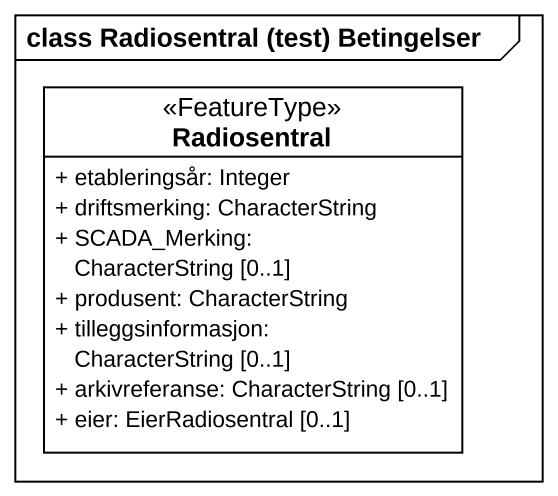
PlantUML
@startuml
mainframe class Radiosentral (test) Betingelser
hide circle
hide empty members
skinparam classAttributeIconSize 0
class Radiosentral <<FeatureType>> {
  + etableringsår: Integer
  + driftsmerking: CharacterString
  + SCADA_Merking: CharacterString [0..1]
  + produsent: CharacterString
  + tilleggsinformasjon: CharacterString [0..1]
  + arkivreferanse: CharacterString [0..1]
  + eier: EierRadiosentral [0..1]
}
@enduml
